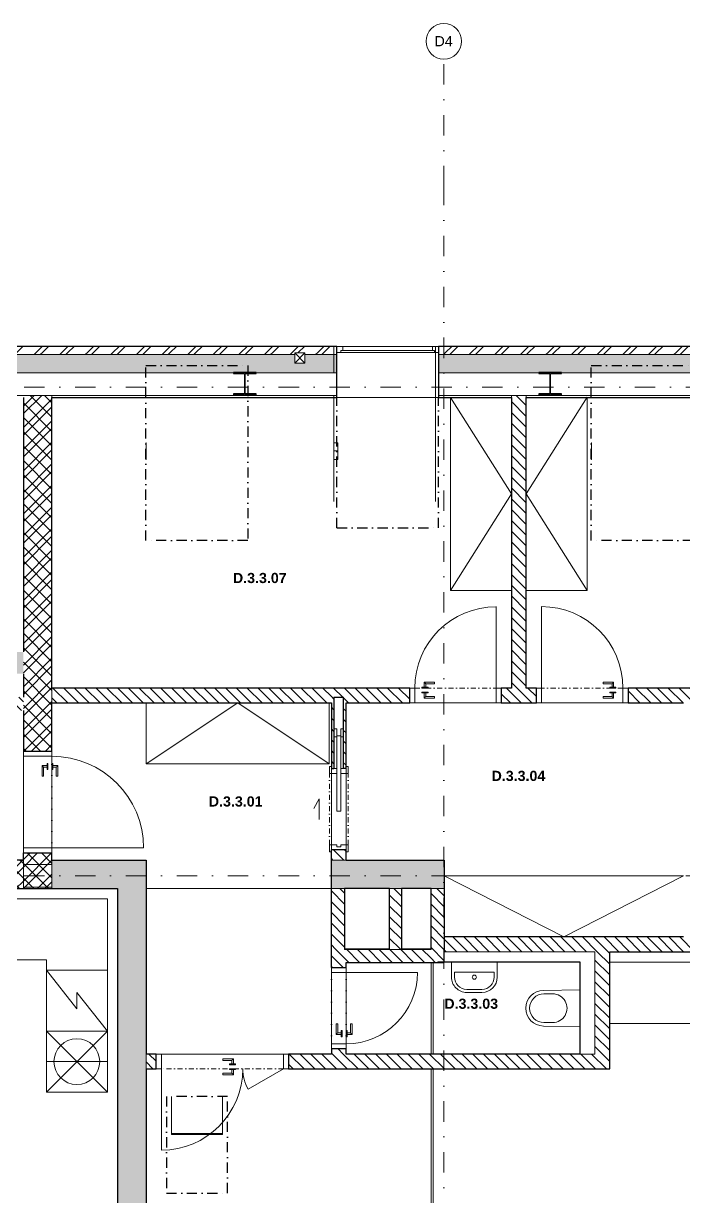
# Model space of a CAD drawing. Header units: millimetres. Extents: x -8379 to 24704, y 54514 to 72403.
# Drawn here: x 12218 to 18703, y 60880 to 72403 of the extents above; entities that cross this region are included whole.
import ezdxf

# ---------------------------------------------------------------- set-up
doc = ezdxf.new("R2010")
doc.units = ezdxf.units.MM
for name, pattern in [('HA_DashDot_10mm-S3mm', [500, 200, -150, 0, -150]), ('HA_DashDot_2_2mm-S0_6mm', [110, 50, -30, 0, -30]), ('HA_DashDot_4mm-S1mm', [200, 100, -50, 0, -50])]:
    doc.linetypes.add(name, pattern=pattern)
for name, color, linetype, lineweight in [('-UNDERLAY_A-CLNG-____-OTLN', 252, 'Continuous', 9), ('-UNDERLAY_A-FLOR-____-OVHD', 252, 'HA_DashDot_4mm-S1mm', 25), ('-UNDERLAY_A-GLAZ-____-OTLN', 252, 'Continuous', 5), ('-UNDERLAY_A-ROOF-____-OTLN', 252, 'Continuous', 9), ('-UNDERLAY_I-WALL-____-OTLN', 252, 'Continuous', 9), ('-UNDERLAY_S-BEAM-____-OTLN', 252, 'Continuous', 9), ('A-AREA-____-IDEN', 252, 'Continuous', 9), ('A-DOOR-____-MCUT', 252, 'HA_DashDot_2_2mm-S0_6mm', 9), ('A-DOOR-____-OTLN', 252, 'Continuous', 9), ('A-DOOR-FRAM-MCUT', 252, 'Continuous', 9), ('A-FLOR-____-OTLN', 252, 'Continuous', 9), ('A-FLOR-____-OVHD', 252, 'HA_DashDot_4mm-S1mm', 25), ('A-GENM-____-OTLN', 252, 'Continuous', 9), ('A-GLAZ-____-MCUT', 252, 'Continuous', 5), ('A-GLAZ-____-OTLN', 252, 'Continuous', 5), ('A-WALL-____-MCUT', 252, 'Continuous', 9), ('A-WALL-____-OTLN', 252, 'Continuous', 9), ('A-WALL-____-PATT', 252, 'Continuous', 25), ('I-FURN-____-OTLN', 252, 'Continuous', 9), ('I-WALL-____-MCUT', 252, 'Continuous', 25), ('M-HVAC-DUCT-OTLN', 252, 'Continuous', 9), ('P-SANR-FIXT-OTLN', 252, 'Continuous', 9), ('Q-CASE-____-OTLN', 252, 'Continuous', 9), ('Q-SPCQ-____-OTLN', 252, 'Continuous', 9), ('S-COLS-____-MCUT', 252, 'Continuous', 25), ('S-COLS-____-OTLN', 252, 'Continuous', 9), ('S-GRID-____-IDEN', 252, 'Continuous', 9), ('S-GRID-____-OTLN', 252, 'Continuous', 5)]:
    doc.layers.add(name, color=color, linetype=linetype, lineweight=lineweight)
doc.styles.add('Arial', font='arial.ttf', dxfattribs={"height": 100})
doc.styles.add('Arial_B', font='arialbd.ttf', dxfattribs={"height": 100})
pattern_1 = [(45, (0, 0), (-106.06602, 106.06602), []), (45, (75, 0), (-106.06602, 106.06602), []), (315, (0, 0), (70.71068, 70.71068), [])]
pattern_2 = [(135, (0, 0), (-53.03301, -53.03301), [])]
pattern_3 = [(45, (0, 0), (-125.7236, 125.7236), []), (45, (0, 190.5), (-125.7236, 125.7236), [])]

# ---------------------------------------------------------------- blocks, each defined once
blk = doc.blocks.new('HA_SFR_Steel_H - HEB 220-1380439-UDL_3NP-D')
at = {"layer": '-UNDERLAY_S-BEAM-____-OTLN'}
for p, q in [((4250, 110), (3970, 110)), ((4250, -110), (3970, -110))]:
    blk.add_line(p, q, dxfattribs=at)
blk = doc.blocks.new('HA_WD_Roof_Generic _1_ - 600_600-V1-UDL_3NP-D')
at = {"layer": '-UNDERLAY_A-GLAZ-____-OTLN'}
for p, q in [((13673, 61488), (13673, 61863)), ((14173, 61863), (14173, 61488)), ((14173, 61498), (13673, 61498)), ((14173, 61488), (13673, 61488))]:
    blk.add_line(p, q, dxfattribs=at)
blk = doc.blocks.new('HA_SFR_Wood_Rectangle - 100x150 JAKL-1436003-UDL_3NP-D')
at = {"layer": '-UNDERLAY_S-BEAM-____-OTLN'}
for p, q in [((17798, 68284), (17797, 68284)), ((17798, 68206), (17798, 68284)), ((17797, 68206), (17798, 68206)), ((17797, 68120), (17798, 68120)), ((17798, 68120), (17798, 68206))]:
    blk.add_line(p, q, dxfattribs=at)
blk = doc.blocks.new('HA_SFR_Wood_Rectangle - 100x150 JAKL-1436007-UDL_3NP-D')
at = {"layer": '-UNDERLAY_S-BEAM-____-OTLN'}
for p, q in [((15308, 68284), (15267, 68284)), ((15308, 68206), (15308, 68284)), ((15267, 68206), (15308, 68206)), ((15267, 68120), (15308, 68120)), ((15308, 68120), (15308, 68206))]:
    blk.add_line(p, q, dxfattribs=at)
blk = doc.blocks.new('HA_SFR_Wood_Rectangle - 100x150 JAKL-1436008-UDL_3NP-D')
at = {"layer": '-UNDERLAY_S-BEAM-____-OTLN'}
for p, q in [((13423, 68284), (13422, 68284)), ((13423, 68206), (13423, 68284)), ((13422, 68206), (13423, 68206)), ((13422, 68120), (13423, 68120)), ((13423, 68120), (13423, 68206))]:
    blk.add_line(p, q, dxfattribs=at)
blk = doc.blocks.new('HA_DR_Single_Swing_Solid - In_900x2100-1513856-UDL_3NP-D')
at = {"layer": 'A-DOOR-____-MCUT'}
for p, q in [((-450, 140), (450, 140)), ((-450, -140), (450, -140))]:
    blk.add_line(p, q, dxfattribs=at)
at = {"layer": 'A-DOOR-____-OTLN', "lineweight": 5}
blk.add_line((450, 1040), (450, 140), dxfattribs=at)
at = {"layer": 'A-DOOR-____-OTLN'}
for p, q in [((-380, 148), (-320, 148)), ((-380, 148), (-380, 140)), ((-320, 140), (-380, 140)), ((-358, 197), (-358, 148)), ((-255, 197), (-358, 197)), ((-343, 148), (-343, 183)), ((-343, 183), (-255, 183)), ((-320, 140), (-320, 148)), ((-255, 197), (-255, 183)), ((-380, 100), (-320, 100)), ((-380, 100), (-380, 92)), ((-320, 92), (-380, 92)), ((-358, 92), (-358, 43)), ((-358, 43), (-255, 43)), ((-343, 57), (-343, 92)), ((-255, 57), (-343, 57)), ((-320, 92), (-320, 100)), ((-255, 57), (-255, 43))]:
    blk.add_line(p, q, dxfattribs=at)
at = {"layer": 'A-DOOR-____-OTLN', "lineweight": 5}
blk.add_arc((450, 140), 900, 90, 180, dxfattribs=at)
at = {"layer": 'A-DOOR-____-OTLN'}
for points in [[(-343, 183), (-343, 183), (-343, 183), (-343, 183), (-343, 183), (-344, 184), (-344, 184), (-345, 185), (-345, 185), (-346, 186), (-347, 187), (-347, 187), (-348, 188), (-348, 188), (-349, 189), (-349, 189), (-350, 190), (-350, 190), (-350, 190), (-351, 191), (-351, 191), (-352, 192), (-352, 192), (-353, 193), (-353, 193), (-354, 194), (-354, 194), (-355, 195), (-355, 195), (-356, 196), (-356, 196), (-357, 197), (-357, 197), (-357, 197), (-358, 197), (-358, 197)], [(-358, 43), (-358, 43), (-357, 43), (-357, 43), (-357, 43), (-356, 44), (-356, 44), (-355, 45), (-355, 45), (-354, 46), (-353, 47), (-353, 47), (-352, 48), (-352, 48), (-351, 49), (-351, 49), (-350, 50), (-350, 50), (-350, 50), (-349, 51), (-349, 51), (-348, 52), (-348, 52), (-347, 53), (-347, 53), (-346, 54), (-346, 54), (-345, 55), (-345, 55), (-344, 56), (-344, 56), (-343, 57), (-343, 57), (-343, 57), (-343, 57), (-343, 57)]]:
    blk.add_open_spline(points, degree=3, knots=[0, 0, 0, 0, 0.083333, 0.125, 0.166667, 0.208333, 0.229167, 0.25, 0.291667, 0.333333, 0.354167, 0.375, 0.395833, 0.416667, 0.4375, 0.458333, 0.479167, 0.5, 0.520833, 0.541667, 0.5625, 0.583333, 0.604167, 0.625, 0.645833, 0.666667, 0.6875, 0.708333, 0.75, 0.770833, 0.791667, 0.833333, 0.875, 0.916667, 1, 1, 1, 1], dxfattribs=at)
at = {"layer": 'A-DOOR-FRAM-MCUT'}
for p, q in [((-500, -140), (-500, 140)), ((-500, 140), (-450, 140)), ((-450, 140), (-450, -140)), ((450, 140), (500, 140)), ((450, -140), (450, 140)), ((500, 140), (500, -140)), ((-450, -140), (-500, -140)), ((500, -140), (450, -140))]:
    blk.add_line(p, q, dxfattribs=at)
blk = doc.blocks.new('HA_DR_Single_Swing_Solid - In_800x2100-1517353-UDL_3NP-D')
at = {"layer": 'A-DOOR-____-MCUT'}
for p, q in [((-400, 72), (400, 72)), ((-400, -72), (400, -72))]:
    blk.add_line(p, q, dxfattribs=at)
at = {"layer": 'A-DOOR-____-OTLN', "lineweight": 5}
blk.add_line((400, 873), (400, 72), dxfattribs=at)
at = {"layer": 'A-DOOR-____-OTLN'}
for p, q in [((-308, 130), (-308, 81)), ((-205, 130), (-308, 130)), ((-205, 130), (-205, 115)), ((-330, 81), (-270, 81)), ((-330, 81), (-330, 72)), ((-270, 72), (-330, 72)), ((-330, 33), (-270, 33)), ((-330, 33), (-330, 25)), ((-270, 25), (-330, 25)), ((-308, 25), (-308, -25)), ((-293, 81), (-293, 115)), ((-293, 115), (-205, 115)), ((-293, -10), (-293, 25)), ((-270, 72), (-270, 81)), ((-270, 25), (-270, 33)), ((-308, -25), (-205, -25)), ((-205, -10), (-293, -10)), ((-205, -10), (-205, -25))]:
    blk.add_line(p, q, dxfattribs=at)
at = {"layer": 'A-DOOR-____-OTLN', "lineweight": 5}
blk.add_arc((400, 72), 800, 90, 180, dxfattribs=at)
at = {"layer": 'A-DOOR-____-OTLN'}
for points in [[(-293, 115), (-293, 115), (-293, 115), (-293, 116), (-293, 116), (-294, 116), (-294, 117), (-295, 117), (-295, 118), (-296, 119), (-297, 119), (-297, 120), (-298, 120), (-298, 121), (-299, 121), (-299, 122), (-300, 122), (-300, 123), (-300, 123), (-301, 123), (-301, 124), (-302, 124), (-302, 125), (-303, 125), (-303, 126), (-304, 126), (-304, 127), (-305, 127), (-305, 128), (-306, 128), (-306, 129), (-307, 129), (-307, 129), (-307, 130), (-308, 130), (-308, 130)], [(-308, -25), (-308, -25), (-307, -25), (-307, -24), (-307, -24), (-306, -24), (-306, -23), (-305, -23), (-305, -22), (-304, -21), (-303, -21), (-303, -20), (-302, -20), (-302, -19), (-301, -19), (-301, -18), (-300, -18), (-300, -17), (-300, -17), (-299, -17), (-299, -16), (-298, -16), (-298, -15), (-297, -15), (-297, -14), (-296, -14), (-296, -13), (-295, -13), (-295, -12), (-294, -12), (-294, -11), (-293, -11), (-293, -11), (-293, -10), (-293, -10), (-293, -10)]]:
    blk.add_open_spline(points, degree=3, knots=[0, 0, 0, 0, 0.083333, 0.125, 0.166667, 0.208333, 0.229167, 0.25, 0.291667, 0.333333, 0.354167, 0.375, 0.395833, 0.416667, 0.4375, 0.458333, 0.479167, 0.5, 0.520833, 0.541667, 0.5625, 0.583333, 0.604167, 0.625, 0.645833, 0.666667, 0.6875, 0.708333, 0.75, 0.770833, 0.791667, 0.833333, 0.875, 0.916667, 1, 1, 1, 1], dxfattribs=at)
at = {"layer": 'A-DOOR-FRAM-MCUT'}
for p, q in [((-450, -72), (-450, 72)), ((-450, 72), (-400, 72)), ((-400, 72), (-400, -72)), ((400, 72), (450, 72)), ((400, -72), (400, 72)), ((450, 72), (450, -72)), ((-400, -72), (-450, -72)), ((450, -72), (400, -72))]:
    blk.add_line(p, q, dxfattribs=at)
blk = doc.blocks.new('HA_DR_Single_Swing_Solid - In_800x2100-1516474-UDL_3NP-D')
at = {"layer": 'A-DOOR-____-MCUT'}
for p, q in [((-400, 72), (400, 72)), ((-400, -73), (400, -73))]:
    blk.add_line(p, q, dxfattribs=at)
at = {"layer": 'A-DOOR-____-OTLN'}
for p, q in [((-308, 25), (-308, -25)), ((-205, 25), (-308, 25)), ((-293, -25), (-293, 10)), ((-293, 10), (-205, 10)), ((-205, 25), (-205, 10)), ((-330, -25), (-270, -25)), ((-330, -25), (-330, -33)), ((-270, -33), (-330, -33)), ((-330, -73), (-270, -73)), ((-330, -73), (-330, -81)), ((-270, -81), (-330, -81)), ((-308, -81), (-308, -130)), ((-293, -115), (-293, -81)), ((-205, -115), (-293, -115)), ((-270, -33), (-270, -25)), ((-270, -81), (-270, -73)), ((-205, -115), (-205, -130)), ((-308, -130), (-205, -130))]:
    blk.add_line(p, q, dxfattribs=at)
at = {"layer": 'A-DOOR-____-OTLN', "lineweight": 5}
blk.add_line((400, -873), (400, -73), dxfattribs=at)
blk.add_arc((400, -73), 800, 180, 270, dxfattribs=at)
at = {"layer": 'A-DOOR-____-OTLN'}
for points in [[(-293, 10), (-293, 10), (-293, 10), (-293, 11), (-293, 11), (-294, 11), (-294, 12), (-295, 12), (-295, 13), (-296, 14), (-297, 14), (-297, 15), (-298, 15), (-298, 16), (-299, 16), (-299, 17), (-300, 17), (-300, 18), (-300, 18), (-301, 18), (-301, 19), (-302, 19), (-302, 20), (-303, 20), (-303, 21), (-304, 21), (-304, 22), (-305, 22), (-305, 23), (-306, 23), (-306, 24), (-307, 24), (-307, 24), (-307, 25), (-308, 25), (-308, 25)], [(-308, -130), (-308, -130), (-307, -130), (-307, -129), (-307, -129), (-306, -129), (-306, -128), (-305, -128), (-305, -127), (-304, -126), (-303, -126), (-303, -125), (-302, -125), (-302, -124), (-301, -124), (-301, -123), (-300, -123), (-300, -122), (-300, -122), (-299, -122), (-299, -121), (-298, -121), (-298, -120), (-297, -120), (-297, -119), (-296, -119), (-296, -118), (-295, -118), (-295, -117), (-294, -117), (-294, -116), (-293, -116), (-293, -116), (-293, -115), (-293, -115), (-293, -115)]]:
    blk.add_open_spline(points, degree=3, knots=[0, 0, 0, 0, 0.083333, 0.125, 0.166667, 0.208333, 0.229167, 0.25, 0.291667, 0.333333, 0.354167, 0.375, 0.395833, 0.416667, 0.4375, 0.458333, 0.479167, 0.5, 0.520833, 0.541667, 0.5625, 0.583333, 0.604167, 0.625, 0.645833, 0.666667, 0.6875, 0.708333, 0.75, 0.770833, 0.791667, 0.833333, 0.875, 0.916667, 1, 1, 1, 1], dxfattribs=at)
at = {"layer": 'A-DOOR-FRAM-MCUT'}
for p, q in [((-400, 72), (-450, 72)), ((-450, 72), (-450, -73)), ((-400, -73), (-400, 72)), ((450, 72), (400, 72)), ((400, 72), (400, -73)), ((450, -73), (450, 72)), ((-450, -73), (-400, -73)), ((400, -73), (450, -73))]:
    blk.add_line(p, q, dxfattribs=at)
blk = doc.blocks.new('HA_DR_Single_Swing_Solid - In_700x2100-1516377-UDL_3NP-D')
at = {"layer": 'A-DOOR-____-MCUT'}
for p, q in [((-350, 72), (350, 72)), ((-350, -73), (350, -73))]:
    blk.add_line(p, q, dxfattribs=at)
at = {"layer": 'A-DOOR-____-OTLN'}
for p, q in [((-258, 25), (-258, -25)), ((-155, 25), (-258, 25)), ((-243, -25), (-243, 10)), ((-243, 10), (-155, 10)), ((-155, 25), (-155, 10)), ((-280, -25), (-220, -25)), ((-280, -25), (-280, -33)), ((-220, -33), (-280, -33)), ((-280, -73), (-220, -73)), ((-280, -73), (-280, -81)), ((-220, -81), (-280, -81)), ((-258, -81), (-258, -130)), ((-243, -115), (-243, -81)), ((-155, -115), (-243, -115)), ((-220, -33), (-220, -25)), ((-220, -81), (-220, -73)), ((-155, -115), (-155, -130)), ((-258, -130), (-155, -130))]:
    blk.add_line(p, q, dxfattribs=at)
at = {"layer": 'A-DOOR-____-OTLN', "lineweight": 5}
blk.add_line((350, -773), (350, -73), dxfattribs=at)
blk.add_arc((350, -73), 700, 180, 270, dxfattribs=at)
at = {"layer": 'A-DOOR-____-OTLN'}
for points in [[(-243, 10), (-243, 10), (-243, 10), (-243, 11), (-243, 11), (-244, 11), (-244, 12), (-245, 12), (-245, 13), (-246, 14), (-247, 14), (-247, 15), (-248, 15), (-248, 16), (-249, 16), (-249, 17), (-250, 17), (-250, 18), (-250, 18), (-251, 18), (-251, 19), (-252, 19), (-252, 20), (-253, 20), (-253, 21), (-254, 21), (-254, 22), (-255, 22), (-255, 23), (-256, 23), (-256, 24), (-257, 24), (-257, 24), (-257, 25), (-258, 25), (-258, 25)], [(-258, -130), (-258, -130), (-257, -130), (-257, -129), (-257, -129), (-256, -129), (-256, -128), (-255, -128), (-255, -127), (-254, -126), (-253, -126), (-253, -125), (-252, -125), (-252, -124), (-251, -124), (-251, -123), (-250, -123), (-250, -122), (-250, -122), (-249, -122), (-249, -121), (-248, -121), (-248, -120), (-247, -120), (-247, -119), (-246, -119), (-246, -118), (-245, -118), (-245, -117), (-244, -117), (-244, -116), (-243, -116), (-243, -116), (-243, -115), (-243, -115), (-243, -115)]]:
    blk.add_open_spline(points, degree=3, knots=[0, 0, 0, 0, 0.083333, 0.125, 0.166667, 0.208333, 0.229167, 0.25, 0.291667, 0.333333, 0.354167, 0.375, 0.395833, 0.416667, 0.4375, 0.458333, 0.479167, 0.5, 0.520833, 0.541667, 0.5625, 0.583333, 0.604167, 0.625, 0.645833, 0.666667, 0.6875, 0.708333, 0.75, 0.770833, 0.791667, 0.833333, 0.875, 0.916667, 1, 1, 1, 1], dxfattribs=at)
at = {"layer": 'A-DOOR-FRAM-MCUT'}
for p, q in [((-350, 72), (-400, 72)), ((-400, 72), (-400, -73)), ((-350, -73), (-350, 72)), ((400, 72), (350, 72)), ((350, 72), (350, -73)), ((400, -73), (400, 72)), ((-400, -73), (-350, -73)), ((350, -73), (400, -73))]:
    blk.add_line(p, q, dxfattribs=at)
blk = doc.blocks.new('HA_DR_Double_Swing_Solid - In_1200x2100_800-1517788-UDL_3NP-D')
at = {"layer": 'A-DOOR-____-MCUT'}
for p, q in [((-600, 72), (600, 72)), ((-600, -73), (600, -73))]:
    blk.add_line(p, q, dxfattribs=at)
at = {"layer": 'A-DOOR-____-OTLN', "lineweight": 5}
for p, q in [((600, 872), (600, 72)), ((-254, 272), (-600, 72))]:
    blk.add_line(p, q, dxfattribs=at)
at = {"layer": 'A-DOOR-____-OTLN'}
for p, q in [((-108, 130), (-108, 80)), ((-5, 130), (-108, 130)), ((-5, 130), (-5, 115)), ((-130, 80), (-70, 80)), ((-130, 80), (-130, 72)), ((-70, 72), (-130, 72)), ((-130, 32), (-70, 32)), ((-130, 32), (-130, 24)), ((-70, 24), (-130, 24)), ((-108, 24), (-108, -25)), ((-93, 80), (-93, 115)), ((-93, 115), (-5, 115)), ((-93, -10), (-93, 24)), ((-70, 72), (-70, 80)), ((-70, 24), (-70, 32)), ((-108, -25), (-5, -25)), ((-5, -10), (-93, -10)), ((-5, -10), (-5, -25))]:
    blk.add_line(p, q, dxfattribs=at)
at = {"layer": 'A-DOOR-____-OTLN', "lineweight": 5}
for centre, radius, start, end in [((600, 72), 800, 90, 180), ((-600, 72), 400, 360, 30)]:
    blk.add_arc(centre, radius, start, end, dxfattribs=at)
at = {"layer": 'A-DOOR-____-OTLN'}
for points in [[(-93, 115), (-93, 115), (-93, 115), (-93, 116), (-93, 116), (-94, 116), (-94, 117), (-95, 117), (-95, 118), (-96, 119), (-97, 119), (-97, 120), (-98, 120), (-98, 121), (-99, 121), (-99, 122), (-100, 122), (-100, 123), (-100, 123), (-101, 123), (-101, 124), (-102, 124), (-102, 125), (-103, 125), (-103, 126), (-104, 126), (-104, 127), (-105, 127), (-105, 128), (-106, 128), (-106, 129), (-107, 129), (-107, 129), (-107, 130), (-108, 130), (-108, 130)], [(-108, -25), (-108, -25), (-107, -25), (-107, -24), (-107, -24), (-106, -24), (-106, -23), (-105, -23), (-105, -22), (-104, -21), (-103, -21), (-103, -20), (-102, -20), (-102, -19), (-101, -19), (-101, -18), (-100, -18), (-100, -17), (-100, -17), (-99, -17), (-99, -16), (-98, -16), (-98, -15), (-97, -15), (-97, -14), (-96, -14), (-96, -13), (-95, -13), (-95, -12), (-94, -12), (-94, -11), (-93, -11), (-93, -11), (-93, -10), (-93, -10), (-93, -10)]]:
    blk.add_open_spline(points, degree=3, knots=[0, 0, 0, 0, 0.083333, 0.125, 0.166667, 0.208333, 0.229167, 0.25, 0.291667, 0.333333, 0.354167, 0.375, 0.395833, 0.416667, 0.4375, 0.458333, 0.479167, 0.5, 0.520833, 0.541667, 0.5625, 0.583333, 0.604167, 0.625, 0.645833, 0.666667, 0.6875, 0.708333, 0.75, 0.770833, 0.791667, 0.833333, 0.875, 0.916667, 1, 1, 1, 1], dxfattribs=at)
at = {"layer": 'A-DOOR-FRAM-MCUT'}
for p, q in [((-650, -73), (-650, 72)), ((-650, 72), (-600, 72)), ((-600, 72), (-600, -73)), ((600, 72), (650, 72)), ((600, -73), (600, 72)), ((650, 72), (650, -73)), ((-600, -73), (-650, -73)), ((650, -73), (600, -73))]:
    blk.add_line(p, q, dxfattribs=at)
blk = doc.blocks.new('HA_sCO_Generic_H - HEB 220-1380196-UDL_3NP-D')
at = {"layer": 'S-COLS-____-MCUT'}
for p, q in [((110, 110), (-110, 110)), ((-110, 110), (-110, 99)), ((-110, 99), (-3.25, 99)), ((-3.25, 99), (-3.25, -99)), ((3.25, -99), (3.25, 99)), ((3.25, 99), (110, 99)), ((110, 99), (110, 110)), ((-110, -99), (-110, -110)), ((-3.25, -99), (-110, -99)), ((-110, -110), (110, -110)), ((110, -99), (3.25, -99)), ((110, -110), (110, -99))]:
    blk.add_line(p, q, dxfattribs=at)
blk = doc.blocks.new('ABMV_WashBasin_Generic - 450x300-1459805-UDL_3NP-D')
at = {"layer": 'P-SANR-FIXT-OTLN'}
for p, q in [((200, 350), (50, 350)), ((50, 320), (200, 320)), ((-100, 200), (-100, 50)), ((-70, 150), (-70, 200)), ((320, 150), (-70, 150)), ((320, 200), (320, 150)), ((350, 50), (350, 200))]:
    blk.add_line(p, q, dxfattribs=at)
for centre, radius, start, end in [((50, 200), 150, 90, 180), ((200, 200), 150, 360, 90), ((50, 200), 120, 90, 180), ((200, 200), 120, 360, 90), ((125, 200), 20, 90, 270), ((125, 200), 20, 270, 90)]:
    blk.add_arc(centre, radius, start, end, dxfattribs=at)
blk = doc.blocks.new('ABMV_Toilet_WallHung - Default-1458606-UDL_3NP-D')
at = {"layer": 'A-GENM-____-OTLN'}
for p, q in [((-50, 432), (-55, 75)), ((-16, 426), (-16, 340)), ((266, 340), (266, 426)), ((305, 75), (300, 432))]:
    blk.add_line(p, q, dxfattribs=at)
for centre, radius, start, end in [((125, 430), 175, 0.7323, 179.2677), ((125, 426), 141, 0, 180), ((125, 340), 141, 180, 360)]:
    blk.add_arc(centre, radius, start, end, dxfattribs=at)
blk = doc.blocks.new('Casework 12 - Casework 6-1421510-UDL_3NP-D')
at = {"layer": 'Q-CASE-____-OTLN'}
for p, q in [((20948, 63181), (17978, 63181)), ((21698, 62580), (21698, 62750)), ((17978, 62580), (18848, 62580)), ((20048, 62580), (21098, 62580)), ((21098, 61980), (21098, 61390)), ((21698, 61390), (21698, 61980)), ((21098, 61390), (21698, 61390))]:
    blk.add_line(p, q, dxfattribs=at)
blk = doc.blocks.new('Casework 6 - Casework 6-1421540-UDL_3NP-D')
at = {"layer": 'Q-CASE-____-OTLN'}
for p, q in [((13043, 63805), (10898, 63805)), ((10898, 63805), (10898, 63105)), ((13043, 63105), (13043, 63805)), ((11498, 63105), (11498, 63205)), ((11498, 63205), (12443, 63205)), ((12443, 63205), (12443, 63105)), ((10898, 62505), (10898, 61905)), ((11498, 61905), (11498, 62505)), ((10898, 61905), (11498, 61905))]:
    blk.add_line(p, q, dxfattribs=at)
blk = doc.blocks.new('Kuchyňská_linka_myčka_ADNS - Myčka-1417145-UDL_3NP-D')
at = {"layer": 'Q-SPCQ-____-OTLN'}
for p, q in [((300, 300), (-300, 300)), ((-300, 300), (-300, -300)), ((300, 300), (-300, -300)), ((-300, 300), (300, -300)), ((300, 300), (-300, 300)), ((-300, 300), (-300, 0)), ((300, -300), (300, 300)), ((300, 0), (300, 300)), ((-300, 0), (300, 0)), ((-300, -300), (300, -300))]:
    blk.add_line(p, q, dxfattribs=at)
blk.add_circle((0, 0), 225, dxfattribs=at)
blk = doc.blocks.new('Lednice_Mraznička_ADNS - Lednice 600x600x1800-1417147-UDL_3NP-D')
at = {"layer": 'Q-SPCQ-____-OTLN'}
for p, q in [((300, 300), (-300, 300)), ((-300, 300), (-300, -300)), ((300, 300), (-80, 0)), ((80, 0), (-300, -300)), ((-80, 0), (80, 0)), ((-300, -300), (300, -300))]:
    blk.add_line(p, q, dxfattribs=at)
blk = doc.blocks.new('NAB_Šatní_skříň_ADNS - 600x2000xšířka-1468113-UDL_3NP-D')
at = {"layer": 'I-FURN-____-OTLN'}
for p, q in [((0, 600), (900, 0)), ((1800, 600), (0, 600)), ((0, 600), (0, 0)), ((900, 0), (1800, 600)), ((1800, 0), (1800, 600))]:
    blk.add_line(p, q, dxfattribs=at)
blk = doc.blocks.new('HA_DR_Single_SlidingToPocket_Solid - In_700x2100-1550392-UDL_3NP-D')
at = {"layer": 'A-DOOR-____-MCUT', "linetype": 'Continuous', "lineweight": 5}
for p, q in [((100, 192), (8, 246)), ((100, 192), (-100, 192)), ((-20, 20), (350, 20)), ((-20, -19), (-20, 20)), ((400, 20), (710, 20)), ((720, 20), (720, -19)), ((720, -19), (-20, -19))]:
    blk.add_line(p, q, dxfattribs=at)
at = {"layer": 'A-DOOR-____-MCUT'}
for p, q in [((-350, 92), (350, 92)), ((-350, -93), (350, -93))]:
    blk.add_line(p, q, dxfattribs=at)
at = {"layer": 'A-DOOR-FRAM-MCUT'}
for p, q in [((-420, 92), (-350, 92)), ((-420, 72), (-420, 92)), ((-400, 72), (-420, 72)), ((-400, -73), (-400, 72)), ((-370, 20), (-370, -20)), ((-350, 20), (-370, 20)), ((-350, 92), (-350, 20)), ((350, 92), (420, 92)), ((350, 20), (350, 92)), ((400, 20), (350, 20)), ((400, 72), (400, 20)), ((420, 72), (400, 72)), ((420, 92), (420, 72)), ((710, 47), (790, 47)), ((710, 20), (710, 47)), ((790, 20), (710, 20)), ((790, 47), (790, 20)), ((-420, -73), (-400, -73)), ((-420, -93), (-420, -73)), ((-350, -93), (-420, -93)), ((-370, -20), (-350, -20)), ((-350, -20), (-350, -93)), ((350, -20), (400, -20)), ((350, -93), (350, -20)), ((420, -93), (350, -93)), ((400, -20), (400, -73)), ((400, -73), (420, -73)), ((420, -73), (420, -93)), ((710, -20), (790, -20)), ((710, -47), (710, -20)), ((790, -47), (710, -47)), ((790, -20), (790, -47))]:
    blk.add_line(p, q, dxfattribs=at)
blk = doc.blocks.new('NAB_Šatní_skříň_ADNS - 600x2000xšířka-1550491-UDL_3NP-D')
at = {"layer": 'I-FURN-____-OTLN'}
for p, q in [((0, 600), (1175, 0)), ((2350, 600), (0, 600)), ((1175, 0), (2350, 600))]:
    blk.add_line(p, q, dxfattribs=at)
blk = doc.blocks.new('NAB_Šatní_skříň_ADNS - 600x2000xšířka-1495257-UDL_3NP-D')
at = {"layer": 'I-FURN-____-OTLN'}
for p, q in [((0, 600), (948, 0)), ((1897, 600), (0, 600)), ((0, 600), (0, 0)), ((948, 0), (1897, 600))]:
    blk.add_line(p, q, dxfattribs=at)
blk = doc.blocks.new('NAB_Šatní_skříň_ADNS - 600x2000xšířka-1494980-UDL_3NP-D')
at = {"layer": 'I-FURN-____-OTLN'}
for p, q in [((0, -600), (950, 0)), ((0, -600), (0, 0)), ((950, 0), (1900, -600)), ((1897, -600), (0, -600))]:
    blk.add_line(p, q, dxfattribs=at)
blk = doc.blocks.new('HA_GM_Shaft_Rectangle - Default-1550443-UDL_3NP-D')
at = {"layer": 'A-GENM-____-OTLN'}
for p, q in [((0, 600), (0, 0)), ((850, 600), (0, 600)), ((850, 0), (850, 600)), ((0, 0), (850, 0))]:
    blk.add_line(p, q, dxfattribs=at)
blk = doc.blocks.new('HA_WD_BreakAngle - 1000_1000_1500 67_2-V12-UDL_3NP-D')
at = {"layer": 'A-FLOR-____-OVHD'}
for p, q in [((500, 1502), (-500, 1502)), ((-500, 1502), (-500, 220)), ((500, 1502), (500, 220))]:
    blk.add_line(p, q, dxfattribs=at)
at = {"layer": 'A-GLAZ-____-MCUT'}
for p, q in [((-500, -220), (-460, -220)), ((-460, -220), (-460, -240)), ((460, -220), (500, -220)), ((460, -240), (460, -220)), ((-440, -280), (-500, -280)), ((-460, -240), (-440, -240)), ((-440, -240), (-440, -280)), ((440, -240), (460, -240)), ((440, -280), (440, -240)), ((500, -280), (440, -280))]:
    blk.add_line(p, q, dxfattribs=at)
at = {"layer": 'A-GLAZ-____-OTLN'}
for p, q in [((460, -220), (-460, -220)), ((440, -240), (-440, -240)), ((-440, -280), (440, -280))]:
    blk.add_line(p, q, dxfattribs=at)
blk = doc.blocks.new('Grid - Radius 3_5mm-353793-UDL_3NP-D')
at = {"layer": 'S-GRID-____-IDEN'}
blk.add_circle((0, 0), 3.5, dxfattribs=at)

msp = doc.modelspace()

# ---------------------------------------------------------------- hatches: boundary and pattern name
at = {"layer": 'A-WALL-____-PATT', "lineweight": 5}
h = msp.add_hatch(dxfattribs=at)
h.set_pattern_fill('FP_2', color=256, style=0, pattern_type=2)
h.set_pattern_definition(pattern_3)
h.paths.add_polyline_path([(-1763, 69170), (223, 69170), (223, 69230), (-5742, 69230), (-5742, 69170)])
h.paths.add_polyline_path([(1223, 69170), (6848, 69170), (6848, 69230), (1223, 69230)])
h.paths.add_polyline_path([(7848, 69170), (15297, 69170), (15297, 69230), (7848, 69230)])
h.paths.add_polyline_path([(18088, 69170), (22298, 69170), (22298, 69230), (16297, 69230), (16297, 69170)])
h = msp.add_hatch(dxfattribs=at)
h.set_pattern_fill('FP_2', color=256, style=0, pattern_type=2)
h.set_pattern_definition(pattern_3)
h.paths.add_polyline_path([(14983, 69150), (15297, 69150), (15297, 69170), (8991, 69170), (8991, 69150), (11253, 69150), (11253, 69167), (11353, 69167), (11353, 69150), (14883, 69150), (14883, 69167), (14983, 69167)])
h.paths.add_polyline_path([(16297, 69150), (21698, 69150), (21698, 69167), (21798, 69167), (21798, 69150), (22238, 69150), (22238, 69170), (16297, 69170)])
h = msp.add_hatch(dxfattribs=at)
h.set_pattern_fill('FP_3', color=256, style=0, pattern_type=2)
h.set_pattern_definition([(0, (0, 0), (58.594, 33.829), [39.062, -78.125]), (120, (0, 0), (-58.593773, 33.829393), [39.063, -78.125]), (60, (0, 0), (0.000227, 67.658393), [0, -78.125, 39.063, 0])])
h.paths.add_polyline_path([(21798, 68970), (21908, 68970), (21908, 68975), (22128, 68975), (22128, 68970), (22238, 68970), (22238, 69150), (21798, 69150), (21798, 69067), (21698, 69067), (21698, 69150), (16297, 69150), (16297, 68970), (17283, 68970), (17283, 68975), (17503, 68975), (17503, 68970), (21698, 68970)])
h.paths.add_polyline_path([(8991, 68970), (9628, 68970), (9628, 68975), (9848, 68975), (9848, 68970), (14283, 68970), (14283, 68975), (14503, 68975), (14503, 68970), (15297, 68970), (15297, 69150), (14983, 69150), (14983, 69067), (14883, 69067), (14883, 69150), (11353, 69150), (11353, 69067), (11253, 69067), (11253, 69150), (8991, 69150), (8991, 68975)])
h = msp.add_hatch(dxfattribs=at)
h.set_pattern_fill('FP_1', color=256, style=0, pattern_type=2)
h.set_pattern_definition(pattern_1)
h.paths.add_polyline_path([(12218, 63905), (12498, 63905), (12498, 64255), (12218, 64255), (12218, 64185)])
h.paths.add_polyline_path([(12218, 65255), (12498, 65255), (12498, 68750), (12218, 68750), (12218, 65471)])
h = msp.add_hatch(dxfattribs=at)
h.set_pattern_fill('FP_5', color=256, style=0, pattern_type=2)
h.set_pattern_definition(pattern_2)
h.paths.add_polyline_path([(17158, 65875), (17158, 68750), (17013, 68750), (17013, 65875)])
at = {"layer": 'A-WALL-____-PATT', "lineweight": 9}
msp.add_hatch(color=256, dxfattribs=at).paths.add_polyline_path([(8278, 66015), (12218, 66015), (12218, 66230), (8278, 66230), (8278, 66142)])
at = {"layer": 'A-WALL-____-PATT', "lineweight": 5}
h = msp.add_hatch(dxfattribs=at)
h.set_pattern_fill('FP_5', color=256, style=0, pattern_type=2)
h.set_pattern_definition(pattern_2)
h.paths.add_polyline_path([(13125, 65730), (15243, 65730), (15243, 65875), (12498, 65875), (12498, 65730)])
h = msp.add_hatch(dxfattribs=at)
h.set_pattern_fill('FP_5', color=256, style=0, pattern_type=2)
h.set_pattern_definition(pattern_2)
h.paths.add_polyline_path([(18848, 65730), (21798, 65730), (21798, 65875), (18158, 65875), (18158, 65730), (18703, 65730)])
h.paths.add_polyline_path([(15363, 65730), (16013, 65730), (16013, 65875), (15243, 65875), (15243, 65730), (15268, 65730), (15268, 65785), (15363, 65785)])
h.paths.add_polyline_path([(17258, 65730), (17258, 65875), (16913, 65875), (16913, 65730)])
h = msp.add_hatch(dxfattribs=at)
h.set_pattern_fill('FP_5', color=256, style=0, pattern_type=2)
h.set_pattern_definition(pattern_2)
h.paths.add_polyline_path([(11884, 65655), (12218, 65655), (12218, 65785), (8493, 65785), (8493, 65655), (10644, 65655)])
h = msp.add_hatch(dxfattribs=at)
h.set_pattern_fill('FP_5', color=256, style=0, pattern_type=2)
h.set_pattern_definition(pattern_2)
h.paths.add_polyline_path([(15243, 64185), (15388, 64185), (15388, 64285), (15243, 64285)])
h.paths.add_polyline_path([(15388, 65085), (15388, 65730), (15363, 65730), (15363, 65085)])
h.paths.add_polyline_path([(15268, 65085), (15268, 65730), (15243, 65730), (15243, 65085)])
h = msp.add_hatch(dxfattribs=at)
h.set_pattern_fill('FP_1', color=256, style=0, pattern_type=2)
h.set_pattern_definition(pattern_1)
h.paths.add_polyline_path([(7423, 63905), (12218, 63905), (12218, 64185), (6537, 64185), (6537, 63905), (7387, 63905)])
h.paths.add_polyline_path([(4440, 63905), (5537, 63905), (5537, 64185), (4137, 64185), (4137, 63905)])
at = {"layer": 'A-WALL-____-PATT'}
for points in [[(13423, 63905), (13423, 64185), (12498, 64185), (12498, 63905), (13143, 63905)], [(16353, 63905), (16353, 64185), (15243, 64185), (15243, 63905), (16223, 63905)], [(13143, 58567), (13423, 58567), (13423, 63905), (13143, 63905), (13143, 58592)]]:
    msp.add_hatch(color=256, dxfattribs=at).paths.add_polyline_path(points)
at = {"layer": 'A-WALL-____-PATT', "lineweight": 5}
h = msp.add_hatch(dxfattribs=at)
h.set_pattern_fill('FP_5', color=256, style=0, pattern_type=2)
h.set_pattern_definition(pattern_2)
h.paths.add_polyline_path([(15243, 63310), (15373, 63310), (15373, 63905), (15243, 63905), (15243, 63459)])
h = msp.add_hatch(dxfattribs=at)
h.set_pattern_fill('FP_5', color=256, style=0, pattern_type=2)
h.set_pattern_definition(pattern_2)
h.paths.add_polyline_path([(15931, 63310), (15931, 63905), (15816, 63905), (15816, 63310)])
h = msp.add_hatch(dxfattribs=at)
h.set_pattern_fill('FP_5', color=256, style=0, pattern_type=2)
h.set_pattern_definition(pattern_2)
h.paths.add_polyline_path([(16353, 63180), (16353, 63905), (16223, 63905), (16223, 63180)])
h = msp.add_hatch(dxfattribs=at)
h.set_pattern_fill('FP_5', color=256, style=0, pattern_type=2)
h.set_pattern_definition(pattern_2)
h.paths.add_polyline_path([(20948, 63285), (20948, 63430), (16353, 63430), (16353, 63285), (20569, 63285)])
h = msp.add_hatch(dxfattribs=at)
h.set_pattern_fill('FP_5', color=256, style=0, pattern_type=2)
h.set_pattern_definition(pattern_2)
h.paths.add_polyline_path([(15243, 63180), (16223, 63180), (16223, 63310), (15243, 63310)])
h = msp.add_hatch(dxfattribs=at)
h.set_pattern_fill('FP_5', color=256, style=0, pattern_type=2)
h.set_pattern_definition(pattern_2)
h.paths.add_polyline_path([(17978, 62280), (17978, 63285), (17833, 63285), (17833, 62280)])
h = msp.add_hatch(dxfattribs=at)
h.set_pattern_fill('FP_5', color=256, style=0, pattern_type=2)
h.set_pattern_definition(pattern_2)
h.paths.add_polyline_path([(15243, 62280), (15388, 62280), (15388, 62330), (15243, 62330)])
h.paths.add_polyline_path([(15388, 63130), (15388, 63180), (15243, 63180), (15243, 63130)])
h = msp.add_hatch(dxfattribs=at)
h.set_pattern_fill('FP_5', color=256, style=0, pattern_type=2)
h.set_pattern_definition(pattern_2)
h.paths.add_polyline_path([(17978, 62135), (17978, 62280), (14823, 62280), (14823, 62135), (16847, 62135)])
h.paths.add_polyline_path([(13523, 62135), (13523, 62280), (13423, 62280), (13423, 62135)])

# ---------------------------------------------------------------- linework, layer by layer
at = {"layer": '-UNDERLAY_A-CLNG-____-OTLN'}
for p, q in [((16013, 65730), (18158, 65730)), ((12218, 65255), (12218, 64255)), ((12498, 64255), (12498, 65255)), ((15243, 65085), (15243, 64285)), ((15388, 64285), (15388, 65085)), ((16288, 63180), (16288, 63185)), ((16288, 63185), (16353, 63185)), ((15243, 63130), (15243, 62330)), ((15388, 62330), (15388, 63130)), ((14823, 62280), (13523, 62280))]:
    msp.add_line(p, q, dxfattribs=at)
at = {"layer": '-UNDERLAY_A-FLOR-____-OVHD'}
for p, q in [((13422, 67324), (13422, 69043)), ((13422, 69043), (14422, 69043)), ((14422, 69043), (14422, 67324)), ((17797, 67324), (17797, 69043)), ((17797, 69043), (18797, 69043)), ((14422, 67324), (13422, 67324)), ((18797, 67324), (17797, 67324)), ((14223, 61863), (13623, 61863)), ((13623, 61863), (13623, 60914)), ((14223, 60914), (14223, 61863)), ((13623, 60914), (14223, 60914))]:
    msp.add_line(p, q, dxfattribs=at)
at = {"layer": '-UNDERLAY_A-ROOF-____-OTLN'}
for p, q in [((15267, 69230), (15267, 68970)), ((16267, 67708), (16267, 69230)), ((16267, 69230), (16297, 69230)), ((15267, 68750), (15267, 67708))]:
    msp.add_line(p, q, dxfattribs=at)
at = {"layer": '-UNDERLAY_I-WALL-____-OTLN'}
msp.add_line((12218, 64185), (12218, 63905), dxfattribs=at)
at = {"layer": 'A-FLOR-____-OTLN'}
for p, q in [((13423, 63905), (15243, 63905)), ((15243, 63905), (13423, 63905)), ((16223, 62280), (16223, 63180)), ((16243, 63180), (16243, 62280)), ((16223, 58860), (16223, 62135)), ((16243, 62135), (16243, 58860))]:
    msp.add_line(p, q, dxfattribs=at)
at = {"layer": 'A-WALL-____-MCUT'}
for p, q in [((14883, 69150), (11353, 69150)), ((15297, 69150), (14983, 69150)), ((21698, 69150), (16297, 69150)), ((14283, 68970), (9848, 68970)), ((15297, 68970), (14503, 68970)), ((17283, 68970), (16297, 68970)), ((21908, 68970), (17503, 68970)), ((15297, 68750), (8991, 68750)), ((12498, 68750), (12498, 68730)), ((22238, 68750), (16297, 68750)), ((17013, 68750), (17013, 68730)), ((17158, 68750), (17158, 68730)), ((12498, 65875), (12498, 65730)), ((12498, 64185), (12498, 63905)), ((15388, 64185), (15243, 64185)), ((15243, 63905), (15373, 63905)), ((15931, 63905), (15816, 63905)), ((16223, 63905), (16353, 63905)), ((16353, 63285), (17833, 63285)), ((16353, 63285), (16353, 63185)), ((17833, 63285), (17833, 62280)), ((13423, 62280), (13423, 62135)), ((17683, 62280), (17833, 62280))]:
    msp.add_line(p, q, dxfattribs=at)
at = {"layer": 'A-WALL-____-MCUT', "lineweight": 25}
for p, q in [((15297, 68730), (15297, 69170)), ((16297, 69170), (16297, 68730)), ((12498, 68730), (15297, 68730)), ((16297, 68730), (17013, 68730)), ((17158, 68730), (21798, 68730))]:
    msp.add_line(p, q, dxfattribs=at)
at = {"layer": 'A-WALL-____-OTLN'}
msp.add_line((16297, 68730), (15297, 68730), dxfattribs=at)
at = {"layer": 'I-WALL-____-MCUT'}
for p, q in [((15297, 69230), (7848, 69230)), ((15297, 69170), (15297, 69230)), ((22298, 69230), (16297, 69230)), ((16297, 69230), (16297, 69170)), ((12218, 68730), (12218, 66230)), ((12498, 65875), (12498, 68730)), ((17013, 68730), (17013, 65875)), ((17158, 65875), (17158, 68730)), ((12218, 66015), (12218, 65785)), ((16013, 65875), (12498, 65875)), ((16013, 65730), (16013, 65875)), ((17013, 65875), (16913, 65875)), ((16913, 65875), (16913, 65730)), ((17258, 65875), (17158, 65875)), ((17258, 65730), (17258, 65875)), ((21798, 65875), (18158, 65875)), ((18158, 65875), (18158, 65730)), ((12498, 65255), (12498, 65730)), ((12498, 65730), (15243, 65730)), ((15243, 65730), (15243, 65085)), ((15268, 65785), (15363, 65785)), ((15268, 65785), (15268, 65085)), ((15363, 65085), (15363, 65785)), ((15388, 65730), (16013, 65730)), ((15388, 65085), (15388, 65730)), ((16913, 65730), (17258, 65730)), ((18158, 65730), (18703, 65730)), ((12218, 65655), (12218, 65255)), ((12218, 65255), (12498, 65255)), ((15243, 65085), (15268, 65085)), ((15388, 65085), (15363, 65085)), ((12218, 64185), (6537, 64185)), ((12218, 64185), (12218, 64255)), ((12218, 64255), (12498, 64255)), ((12498, 64185), (12498, 64255)), ((12498, 64185), (13423, 64185)), ((13423, 64185), (13423, 62280)), ((15243, 63130), (15243, 64285)), ((15388, 64285), (15243, 64285)), ((15388, 64185), (15388, 64285)), ((15388, 64185), (16353, 64185)), ((16353, 64185), (16353, 63285)), ((10798, 63905), (13143, 63905)), ((13143, 63905), (13143, 58592)), ((15816, 63905), (15373, 63905)), ((15373, 63905), (15373, 63310)), ((15816, 63310), (15816, 63905)), ((16223, 63905), (15931, 63905)), ((15931, 63905), (15931, 63310)), ((16223, 63310), (16223, 63905)), ((18703, 63430), (16353, 63430)), ((15816, 63310), (15373, 63310)), ((16223, 63310), (15931, 63310)), ((17978, 63285), (20948, 63285)), ((17978, 62135), (17978, 63285)), ((15388, 63180), (16353, 63180)), ((15388, 63130), (15388, 63180)), ((16353, 63185), (16353, 63180)), ((16353, 63185), (17683, 63185)), ((17683, 63185), (17683, 62280)), ((15243, 63130), (15388, 63130)), ((13523, 62280), (13423, 62280)), ((13523, 62135), (13523, 62280)), ((15243, 62280), (14823, 62280)), ((14823, 62280), (14823, 62135)), ((15243, 62330), (15243, 62280)), ((15388, 62330), (15243, 62330)), ((15388, 62280), (15388, 62330)), ((17683, 62280), (15388, 62280)), ((13423, 62135), (13423, 58592)), ((13423, 62135), (13523, 62135)), ((14823, 62135), (17978, 62135))]:
    msp.add_line(p, q, dxfattribs=at)
at = {"layer": 'M-HVAC-DUCT-OTLN', "lineweight": 5}
for p, q in [((14883, 69167), (14983, 69067)), ((14883, 69067), (14983, 69167)), ((14883, 69167), (14983, 69167)), ((14883, 69067), (14883, 69167)), ((14983, 69167), (14983, 69067)), ((14983, 69067), (14883, 69067))]:
    msp.add_line(p, q, dxfattribs=at)
at = {"layer": 'S-GRID-____-OTLN', "linetype": 'HA_DashDot_10mm-S3mm', "lineweight": 9}
for p, q in [((16348, 70803), (16348, 72053)), ((16348, 56114), (16348, 70803)), ((-6779, 68830), (23104, 68830)), ((-6779, 64030), (23104, 64030))]:
    msp.add_line(p, q, dxfattribs=at)

# ---------------------------------------------------------------- block references
at = {"layer": '-UNDERLAY_A-GLAZ-____-OTLN'}
msp.add_blockref('HA_WD_Roof_Generic _1_ - 600_600-V1-UDL_3NP-D', (0, 0), dxfattribs=at)
at = {"layer": '-UNDERLAY_S-BEAM-____-OTLN'}
for name, p in [('HA_SFR_Wood_Rectangle - 100x150 JAKL-1436008-UDL_3NP-D', (0, 0)), ('HA_SFR_Wood_Rectangle - 100x150 JAKL-1436007-UDL_3NP-D', (0, 0)), ('HA_SFR_Wood_Rectangle - 100x150 JAKL-1436003-UDL_3NP-D', (0, 0)), ('HA_SFR_Steel_H - HEB 220-1380439-UDL_3NP-D', (8248, 64030))]:
    msp.add_blockref(name, p, dxfattribs=at)
at = {"layer": 'A-DOOR-____-OTLN'}
msp.add_blockref('HA_DR_Single_Swing_Solid - In_800x2100-1517353-UDL_3NP-D', (16463, 65802), dxfattribs=at)
for name, p, rotation in [('HA_DR_Single_Swing_Solid - In_800x2100-1516474-UDL_3NP-D', (17708, 65802), 180), ('HA_DR_Single_SlidingToPocket_Solid - In_700x2100-1550392-UDL_3NP-D', (15316, 64685), 89.99999999999997), ('HA_DR_Single_Swing_Solid - In_900x2100-1513856-UDL_3NP-D', (12358, 64755), 270), ('HA_DR_Single_Swing_Solid - In_700x2100-1516377-UDL_3NP-D', (15316, 62730), 90.00000000000001), ('HA_DR_Double_Swing_Solid - In_1200x2100_800-1517788-UDL_3NP-D', (14173, 62207), 180)]:
    msp.add_blockref(name, p, dxfattribs=dict(at, rotation=rotation))
at = {"layer": 'A-GENM-____-OTLN', "lineweight": 5, "rotation": 180}
msp.add_blockref('HA_GM_Shaft_Rectangle - Default-1550443-UDL_3NP-D', (16223, 63905), dxfattribs=at)
at = {"layer": 'A-GLAZ-____-OTLN', "rotation": 180}
msp.add_blockref('HA_WD_BreakAngle - 1000_1000_1500 67_2-V12-UDL_3NP-D', (15797, 68950), dxfattribs=at)
at = {"layer": 'I-FURN-____-OTLN'}
for name, p, rotation in [('NAB_Šatní_skříň_ADNS - 600x2000xšířka-1495257-UDL_3NP-D', (17013, 66833), 90.0000000000018), ('NAB_Šatní_skříň_ADNS - 600x2000xšířka-1494980-UDL_3NP-D', (17158, 66833), 89.9999999999982), ('NAB_Šatní_skříň_ADNS - 600x2000xšířka-1468113-UDL_3NP-D', (15223, 65730), 180)]:
    msp.add_blockref(name, p, dxfattribs=dict(at, rotation=rotation))
msp.add_blockref('NAB_Šatní_skříň_ADNS - 600x2000xšířka-1550491-UDL_3NP-D', (16353, 63430), dxfattribs=at)
at = {"layer": 'P-SANR-FIXT-OTLN'}
for name, p, rotation in [('ABMV_WashBasin_Generic - 450x300-1459805-UDL_3NP-D', (16773, 63235), 180), ('ABMV_Toilet_WallHung - Default-1458606-UDL_3NP-D', (17758, 62605), 89.99999999999993)]:
    msp.add_blockref(name, p, dxfattribs=dict(at, rotation=rotation))
at = {"layer": 'Q-CASE-____-OTLN'}
for name in ['Casework 6 - Casework 6-1421540-UDL_3NP-D', 'Casework 12 - Casework 6-1421510-UDL_3NP-D']:
    msp.add_blockref(name, (0, 0), dxfattribs=at)
at = {"layer": 'Q-SPCQ-____-OTLN', "rotation": 269.9999999999998}
msp.add_blockref('Lednice_Mraznička_ADNS - Lednice 600x600x1800-1417147-UDL_3NP-D', (12743, 62805), dxfattribs=at)
at = {"layer": 'Q-SPCQ-____-OTLN'}
msp.add_blockref('Kuchyňská_linka_myčka_ADNS - Myčka-1417145-UDL_3NP-D', (12743, 62205), dxfattribs=at)
at = {"layer": 'S-COLS-____-OTLN'}
for p in [(14393, 68865), (17393, 68865)]:
    msp.add_blockref('HA_sCO_Generic_H - HEB 220-1380196-UDL_3NP-D', p, dxfattribs=at)
at = {"layer": 'S-GRID-____-IDEN', "xscale": 49.99999999999998, "yscale": 49.99999999999998, "zscale": 49.99999999999998}
msp.add_blockref('Grid - Radius 3_5mm-353793-UDL_3NP-D', (16348, 72228), dxfattribs=at)

# ---------------------------------------------------------------- texts
at = {"layer": 'A-AREA-____-IDEN', "lineweight": 5, "char_height": 100, "width": 653.38, "attachment_point": 1, "style": 'Arial_B'}
for s, insert in [('D.3.3.07', (14276, 67006)), ('D.3.3.04', (16817, 65062)), ('D.3.3.01', (14039, 64811)), ('D.3.3.03', (16353, 62824))]:
    msp.add_mtext(s, dxfattribs=dict(at, insert=insert))
at = {"layer": 'S-GRID-____-IDEN', "lineweight": 5, "insert": (16257, 72279), "char_height": 100, "width": 220.46, "attachment_point": 1, "style": 'Arial'}
msp.add_mtext('D4', dxfattribs=at)

doc.saveas('drawing.dxf')
